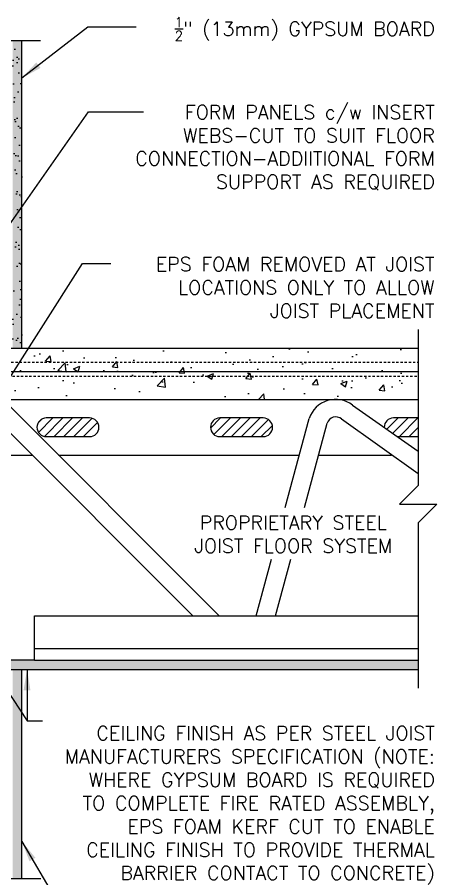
# Model space of a CAD drawing. Header units: inches. Extents: x 231.8 to 290, y 155 to 224.3.
# Drawn here: x 267.47 to 290.02, y 178.09 to 224.34 of the extents above; entities that cross this region are included whole.
import ezdxf

# ---------------------------------------------------------------- set-up
doc = ezdxf.new("R2010")
doc.units = ezdxf.units.IN
doc.header["$MEASUREMENT"] = 0
doc.linetypes.add('HIDDEN2', pattern=[0.1875, 0.125, -0.0625])
for name, color, linetype in [('HATCH', 12, 'Continuous'), ('Hidden2', 12, 'HIDDEN2'), ('LINE9', 9, 'Continuous'), ('TEXT', 4, 'Continuous')]:
    doc.layers.add(name, color=color, linetype=linetype)
doc.styles.add('DIM', font='romans.shx', dxfattribs={"width": 0.7})
doc.styles.add('ROMANS', font='romans.shx', dxfattribs={"height": 0.75})
doc.dimstyles.new('ext_12', dxfattribs={"dimscale": 12, "dimtxt": 0.09375, "dimasz": 0.09375, "dimexe": 0.09375, "dimexo": 0.0625, "dimgap": 0.0625, "dimtad": 1, "dimdec": 1, "dimzin": 3, "dimdsep": 46, "dimlunit": 4, "dimtxsty": 'DIM', "dimcen": 0.09, "dimdle": 0.09375, "dimclrt": 4, "dimadec": 0, "dimazin": 0, "dimtfac": 1, "dimtdec": 1, "dimtmove": 2, "dimatfit": 3, "dimfxl": 1, "dimfrac": 2, "dimtolj": 1, "dimtzin": 0, "dimarcsym": 0})

msp = doc.modelspace()

# ---------------------------------------------------------------- hatches: boundary and pattern name
at = {"layer": 'HATCH'}
h = msp.add_hatch(dxfattribs=at)
h.set_pattern_fill('AR-SAND', color=256, scale=0.25, style=0)
h.set_pattern_definition([(37.5, (267.61703, 213.00295), (-0.0157483, 0.481706), [0, -0.38, 0, -0.425, 0, -0.40625]), (7.5, (267.617, 213.00295), (0.442444, 0.705537), [0, -0.205, 0, -0.3425, 0, -0.13125]), (327.5, (267.30953, 213.00295), (0.7785355, 0.0014148), [0, -0.125, 0, -0.45, 0, -0.5875]), (317.5, (267.3095, 213.00295), (0.751532, 0.219419), [0, -0.0625, 0, -0.295, 0, -0.3375])])
h.paths.add_polyline_path([(267.72, 223.086), (267.22, 223.086), (267.22, 214.086), (267.22, 206.577), (267.72, 206.577)])
h.paths.add_polyline_path([(267.72, 189.327), (267.22, 189.327), (267.22, 178.086), (267.72, 178.086)])
h.paths.add_polyline_path([(289.025, 189.327), (289.025, 189.827), (265.095, 189.827), (265.095, 189.327)])
h = msp.add_hatch(dxfattribs=at)
h.set_pattern_fill('AR-SAND', color=256, scale=0.5, style=0)
h.set_pattern_definition([(37.5, (148.111, 8.8535), (-0.0314967, 0.963412), [0, -0.76, 0, -0.85, 0, -0.8125]), (7.5, (148.111, 8.8535), (0.8848884, 1.411073), [0, -0.41, 0, -0.685, 0, -0.2625]), (327.5, (147.496, 8.8535), (1.557071, 0.0028295), [0, -0.25, 0, -0.9, 0, -1.175]), (317.5, (147.496, 8.8535), (1.503063, 0.438838), [0, -0.125, 0, -0.59, 0, -0.675])])
h.paths.add_polyline_path([(267.72, 208.874), (267.22, 208.627), (267.22, 206.577), (267.72, 206.577)])
h.paths.add_polyline_path([(267.72, 213.723), (267.22, 213.476), (267.22, 208.627), (267.72, 208.874)])
h.paths.add_polyline_path([(267.72, 215.388), (267.22, 215.388), (267.22, 214.086), (267.22, 213.476), (267.72, 213.723)])
h.paths.add_polyline_path([(267.72, 223.086), (267.22, 223.086), (267.22, 215.388), (267.72, 215.388)])
h = msp.add_hatch(dxfattribs=at)
h.set_pattern_fill('AR-CONC', color=256, scale=0.5)
h.set_pattern_definition([(50, (0, 0), (3.5863, -0.31376), [0.375, -4.125]), (355, (0, 0), (-0.693757, 3.76096), [0.3, -3.3]), (100.4514, (0.299, -0.026), (2.892544, 3.4472), [0.3187, -3.50571]), (46.1842, (0, 1), (5.336207, -0.827596), [0.5625, -6.1875]), (96.6356, (0.4447, 0.931), (4.67331, 4.87059), [0.47805, -5.25857]), (351.1842, (0, 1), (4.67331, 4.87059), [0.45, -4.95]), (21, (0.5, 0.75), (2.984535, -2.013094), [0.375, -4.125]), (326, (0.5, 0.75), (1.216577, 3.62575), [0.3, -3.3]), (71.4514, (0.7487, 0.5822), (4.201112, 1.612656), [0.3187, -3.50571]), (37.5, (0, 0), (0.0607993, 1.6644693), [0, -3.26, 0, -3.35, 0, -3.3125]), (7.5, (0, 0), (1.315348, 1.972059), [0, -1.91, 0, -3.185, 0, -1.2625]), (327.5, (-1.115, 0), (2.669112, -0.1127744), [0, -1.25, 0, -3.9, 0, -5.175]), (317.5, (-1.615, 0), (2.915931, 0.500525), [0, -1.625, 0, -2.59, 0, -3.675])])
h.paths.add_polyline_path([(261.095, 205.327), (261.345, 205.327), (289.025, 205.327), (289.025, 206.577), (264.595, 206.577), (264.595, 206.654, 0.373598), (264.326, 206.587, 0.520567), (264.01, 206.587, 0.520567), (263.686, 206.626, 0.520567), (263.346, 206.626, 0.520567), (262.928, 206.626, 0.520567), (262.865, 206.563, 0.314132), (262.595, 206.662, 0.314132), (262.326, 206.563, 0.520567), (262.263, 206.626, 0.520567), (261.844, 206.626, 0.520567), (261.505, 206.626, 0.520567), (261.181, 206.587, 0.520567), (260.865, 206.587, 0.520567), (260.518, 206.587, 0.520567), (260.226, 206.587, 0.542707), (260.094, 206.577, 0.542707), (259.962, 206.587, 0.520567), (259.67, 206.587, 0.520567), (259.323, 206.587, 0.520567), (259.007, 206.587, 0.520567), (258.683, 206.626, 0.520567), (258.344, 206.626, 0.520567), (257.925, 206.626, 0.520567), (257.862, 206.563, 0.520567), (257.451, 206.563, 0.520567), (257.206, 206.563, 0.520567), (256.883, 206.563, 0.520567), (256.614, 206.563, 0.520567), (256.188, 206.563, 0.520567), (255.801, 206.563, 0.520567), (255.658, 206.563, 0.520567), (255.398, 206.571, 0.486686), (255.097, 206.577, 0.486686), (254.796, 206.571, 0.366343), (254.595, 206.617), (254.595, 206.577), (232.89, 206.577), (232.89, 205.327), (257.845, 205.327), (258.095, 205.327), (258.095, 203.468, -0.133665), (258.258, 203.332, -0.520567), (258.839, 203.332, -0.520567), (259.549, 203.332, -0.520567), (260.351, 203.332, -0.515396), (261.095, 203.338)])
h.paths.add_polyline_path([(289.025, 205.077), (261.595, 205.077), (261.595, 204.827), (265.697, 204.827), (266.697, 203.827), (289.025, 203.827)], flags=17)
h.paths.add_polyline_path([(289.025, 205.327), (261.345, 205.327, -0.414214), (261.595, 205.077), (289.025, 205.077)], flags=17)
h.paths.add_polyline_path([(253.494, 204.827), (257.595, 204.827), (257.595, 205.077), (232.89, 205.077), (232.89, 203.827), (252.494, 203.827)], flags=17)
h.paths.add_polyline_path([(257.845, 205.327), (232.89, 205.327), (232.89, 205.077), (257.595, 205.077, -0.414214)], flags=17)
h = msp.add_hatch(dxfattribs=at)
h.set_pattern_fill('ANSI31', color=256, scale=3, style=0)
h.set_pattern_definition([(45, (279.2422, 202.0732), (-0.265165, 0.265165), [])])
h.paths.add_polyline_path([(280.696, 202.826), (278.364, 202.826, 1), (278.364, 201.827), (280.696, 201.827, 1)])
h.paths.add_polyline_path([(271.364, 202.826), (269.033, 202.826, 1), (269.033, 201.827), (271.364, 201.827, 1)])
edge = h.paths.add_edge_path()
edge.add_line((289.025, 201.827), (289.025, 202.826))
edge.add_line((289.025, 202.826), (287.695, 202.826))
edge.add_arc((287.695, 202.327), 0.5, 90, 179.9508)
edge.add_line((287.195, 202.327), (287.91, 201.827))
edge.add_line((287.91, 201.827), (289.025, 201.827))

# ---------------------------------------------------------------- linework, layer by layer
at = {"layer": 'Hidden2', "linetype": 'HIDDEN2'}
for p, q in [((260.171, 205.827), (289.025, 205.827)), ((261.595, 205.077), (289.025, 205.077))]:
    msp.add_line(p, q, dxfattribs=at)
at = {"layer": 'LINE9'}
for p, q in [((268.727, 223.086), (260.595, 223.086)), ((267.72, 206.577), (267.72, 223.086)), ((264.595, 206.577), (289.025, 206.577)), ((261.345, 205.327), (289.025, 205.327)), ((265.697, 204.827), (278.322, 192.202)), ((265.283, 203.827), (276.908, 192.202)), ((266.697, 203.827), (289.025, 203.827)), ((283.437, 203.827), (284.937, 203.827)), ((285.502, 203.513), (289.025, 201.046)), ((271.364, 202.826), (269.033, 202.826)), ((280.696, 202.826), (278.364, 202.826)), ((281.88, 198.014), (283.163, 202.803)), ((284.908, 202.781), (289.025, 199.845)), ((289.025, 202.826), (287.695, 202.826)), ((282.915, 198.014), (284.129, 202.545)), ((269.033, 201.827), (271.364, 201.827)), ((278.364, 201.827), (280.696, 201.827)), ((287.91, 201.827), (289.025, 201.827)), ((265.033, 200.827), (268.283, 200.827)), ((269.697, 200.827), (282.633, 200.827)), ((283.668, 200.827), (287.595, 200.827)), ((280.322, 192.202), (281.139, 195.251)), ((281.357, 192.202), (282.174, 195.251)), ((268.408, 192.202), (289.025, 192.202)), ((268.408, 189.827), (268.408, 192.202)), ((268.408, 190.452), (289.025, 190.452)), ((268.408, 189.827), (264.595, 189.827)), ((268.408, 189.827), (289.025, 189.827)), ((264.595, 189.327), (289.025, 189.327)), ((267.72, 178.086), (267.72, 189.327)), ((268.733, 178.086), (260.799, 178.086))]:
    msp.add_line(p, q, dxfattribs=at)
msp.add_lwpolyline([(289.025, 207.577), (289.025, 199.202), (288.025, 198.202), (290.025, 198.202), (289.025, 197.202), (289.025, 188.327)], dxfattribs=at)
for centre, radius, start, end in [((284.585, 202.326), 1.5, 52.3219, 161.4348), ((269.033, 202.327), 0.5, 90, 270), ((271.364, 202.327), 0.5, 270, 90), ((278.364, 202.327), 0.5, 90, 270), ((280.696, 202.327), 0.5, 270, 90), ((284.603, 202.385), 0.5, 52.3219, 161.4348), ((287.695, 202.327), 0.5, 90, 179.9508)]:
    msp.add_arc(centre, radius, start, end, dxfattribs=at)

# ---------------------------------------------------------------- texts
at = {"layer": 'TEXT', "char_height": 0.75, "style": 'ROMANS'}
for s, insert, width, attachment_point in [('\\A1;{\\H0.7x;\\S1/2;}" (13mm) GYPSUM BOARD', (289.919, 223.715), 19.5775, 6), ('\\A1;FORM PANELS c/w INSERT WEBS-CUT TO SUIT FLOOR CONNECTION-ADDIITIONAL FORM SUPPORT AS REQUIRED', (289.919, 217.341), 19.5775, 6), ('EPS FOAM REMOVED AT JOIST LOCATIONS ONLY TO ALLOW JOIST PLACEMENT', (289.902, 209.837), 18.08617, 6), ('PROPRIETARY STEEL \\PJOIST FLOOR SYSTEM', (282.312, 197.581), 19.5775, 2), ('CEILING FINISH AS PER STEEL JOIST MANUFACTURERS SPECIFICATION (NOTE: WHERE GYPSUM BOARD IS REQUIRED TO COMPLETE FIRE RATED ASSEMBLY, EPS FOAM KERF CUT TO ENABLE CEILING FINISH TO PROVIDE THERMAL BARRIER CONTACT TO CONCRETE)', (289.919, 182.021), 21.62157, 6)]:
    msp.add_mtext(s, dxfattribs=dict(at, insert=insert, width=width, attachment_point=attachment_point))

# ---------------------------------------------------------------- leaders
at = {"layer": 'TEXT'}
for points in [[(267.72, 221.082), (271.272, 223.821), (273.862, 223.821)], [(266.036, 211.762), (271.305, 219.268), (274.262, 219.268)], [(265.732, 202.887), (270.978, 211.122), (272.511, 211.122)], [(266.166, 189.327), (267.998, 186.567), (268.829, 186.567)], [(267.998, 189.327), (267.998, 186.567), (268.829, 186.567)], [(267.72, 180.086), (270.867, 174.753), (273.122, 174.753)]]:
    msp.add_leader(points, dimstyle='ext_12', override={"dimgap": 0.0625, "dimtad": 0}, dxfattribs=at)

doc.saveas('drawing.dxf')
